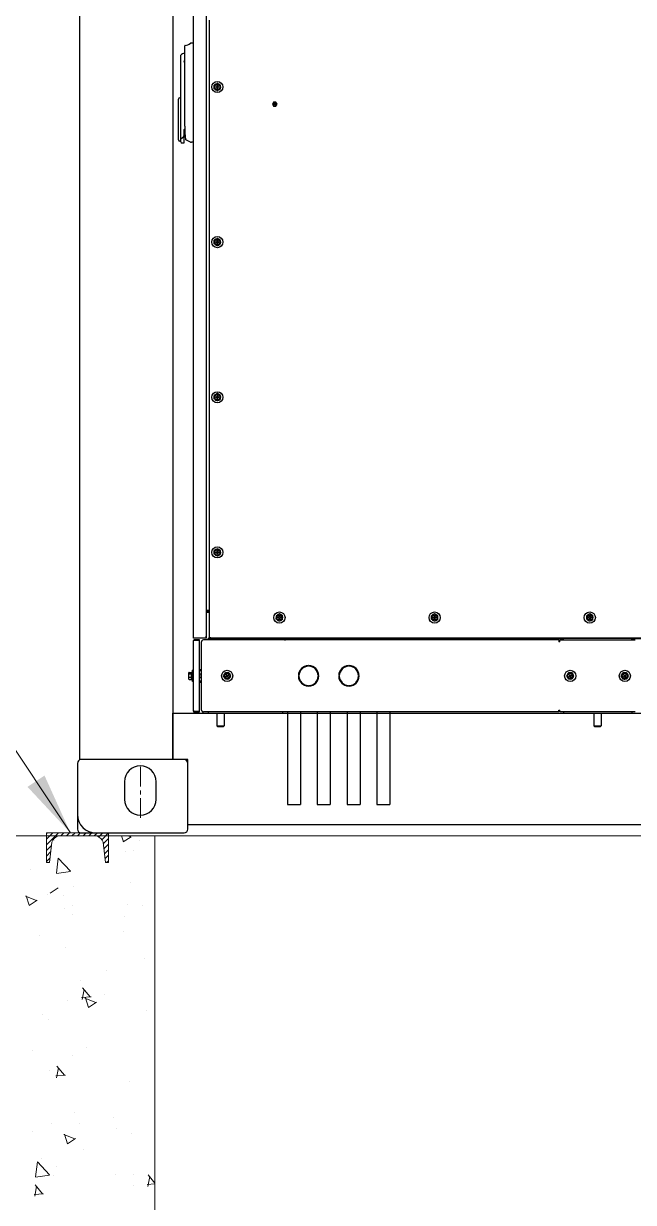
# Model space of a CAD drawing. Header units: millimetres. Extents: x 0 to 87554, y -20854 to 20404.
# Drawn here: x 66127 to 67109, y 14182 to 16082 of the extents above; entities that cross this region are included whole.
import ezdxf

# ---------------------------------------------------------------- set-up
doc = ezdxf.new("R2010")
doc.units = ezdxf.units.MM
doc.linetypes.add('CENTER', pattern=[50.8, 31.75, -6.35, 6.35, -6.35])
doc.layers.get('0').update_dxf_attribs({"lineweight": 15})
for name, color, linetype in [('2401-00198_NFH-M5-12_0', 7, 'Continuous'), ('2401-00332-S-M12-30HM_0', 7, 'Continuous'), ('2401-01144-S-M6-16HWM_0', 7, 'Continuous'), ('2403-00165_B-M5-1_0', 7, 'Continuous'), ('4212-KH001_041_0', 7, 'Continuous'), ('4212-KH011_041_0', 7, 'Continuous'), ('4212-L0877_0', 7, 'Continuous'), ('4215-12647_0', 7, 'Continuous'), ('4215-12653_3_0', 7, 'Continuous'), ('4215-12657_0', 7, 'Continuous'), ('4215-12661_1_0', 7, 'Continuous'), ('4215-17084_1_0', 7, 'Continuous'), ('4215-17086_1_0', 7, 'Continuous'), ('4215-17086_4_0', 7, 'Continuous'), ('8SJ_MS839_0210_0', 7, 'Continuous'), ('8SJ_MS867-9_0570_0', 7, 'Continuous'), ('CORNER_FITTING-1_041_0', 7, 'Continuous'), ('DT-240_0', 7, 'Continuous'), ('EM-S-M6-ZC_0', 7, 'Continuous'), ('MS840-1-F____-76922_0', 7, 'Continuous'), ('MS840-1-F____-80589_0', 7, 'Continuous')]:
    doc.layers.add(name, color=color, linetype=linetype)
for name, color, linetype, lineweight in [('AM_0', 7, 'Continuous', 30), ('AM_7N', 4, 'CENTER', 15), ('THICK', 7, 'Continuous', 0)]:
    doc.layers.add(name, color=color, linetype=linetype, lineweight=lineweight)
doc.styles.get("Standard").update_dxf_attribs({"font": 'isocp.shx', "width": 0.707, "bigfont": 'hztxt.shx'})
doc.dimstyles.new('ZGS', dxfattribs={"dimtxt": 25, "dimasz": 10, "dimexe": 5, "dimexo": 3, "dimgap": 5, "dimtad": 1, "dimtoh": 1, "dimdec": 0, "dimtxsty": 'Standard', "dimcen": 10, "dimclrd": 95, "dimclre": 95, "dimclrt": 95, "dimadec": 0, "dimazin": 0, "dimtfac": 1, "dimtdec": 0, "dimtmove": 0, "dimatfit": 3, "dimfxl": 1, "dimlwd": 13, "dimlwe": 13, "dimarcsym": 0})

# ---------------------------------------------------------------- blocks, each defined once
blk = doc.blocks.new('gt55')
at = {"layer": '2401-00198_NFH-M5-12_0', "color": 87, "linetype": 'Continuous'}
for p, q in [((-2078.1, -796.8), (-2079.9, -800)), ((-2074.4, -796.8), (-2078.1, -796.8)), ((-2072.6, -800), (-2074.4, -796.8)), ((-2079.9, -800), (-2078.1, -803.2)), ((-2078.1, -799.5), (-2078, -799.5)), ((-2078.1, -800.5), (-2078.1, -799.5)), ((-2077.9, -800.5), (-2078.1, -800.5)), ((-2078.1, -803.2), (-2074.4, -803.2)), ((-2078, -799.5), (-2078, -800.3)), ((-2078, -800.3), (-2077.7, -799.5)), ((-2077.6, -799.6), (-2077.9, -800.5)), ((-2077.7, -799.5), (-2077.5, -799.5)), ((-2077.3, -800.5), (-2077.6, -799.6)), ((-2077.5, -799.5), (-2077.2, -800.3)), ((-2077.1, -800.5), (-2077.3, -800.5)), ((-2077.2, -799.5), (-2077.1, -799.5)), ((-2077.2, -800.3), (-2077.2, -799.5)), ((-2077.1, -799.5), (-2077.1, -800.5)), ((-2076.9, -799.7), (-2076.8, -799.6)), ((-2076.9, -799.8), (-2076.9, -799.7)), ((-2076.8, -799.8), (-2076.9, -799.8)), ((-2076.9, -799.9), (-2076.8, -799.9)), ((-2076.9, -800.5), (-2076.9, -799.9)), ((-2076.2, -800.5), (-2076.9, -800.5)), ((-2076.8, -799.6), (-2076.7, -799.5)), ((-2076.7, -799.6), (-2076.8, -799.7)), ((-2076.8, -799.7), (-2076.8, -799.8)), ((-2076.8, -799.9), (-2076.7, -800)), ((-2076.7, -800.1), (-2076.8, -800.1)), ((-2076.8, -800.1), (-2076.8, -800.4)), ((-2076.8, -800.4), (-2076.2, -800.4)), ((-2076.7, -799.5), (-2076.6, -799.5)), ((-2076.6, -799.6), (-2076.7, -799.6)), ((-2076.7, -800), (-2076.6, -800)), ((-2076.6, -800.1), (-2076.7, -800.1)), ((-2076.6, -799.5), (-2076.5, -799.5)), ((-2076.5, -799.6), (-2076.6, -799.6)), ((-2076.6, -800), (-2076.5, -800)), ((-2076.5, -800.1), (-2076.6, -800.1)), ((-2076.5, -799.5), (-2076.4, -799.5)), ((-2076.4, -799.6), (-2076.5, -799.6)), ((-2076.5, -800), (-2076.4, -800)), ((-2076.4, -800.1), (-2076.5, -800.1)), ((-2076.4, -799.5), (-2076.3, -799.6)), ((-2076.4, -799.7), (-2076.4, -799.6)), ((-2076.3, -799.7), (-2076.4, -799.7)), ((-2076.4, -800), (-2076.3, -799.9)), ((-2076.4, -800), (-2076.4, -800)), ((-2076.3, -800.1), (-2076.4, -800.1)), ((-2076.3, -799.6), (-2076.2, -799.7)), ((-2076.3, -799.8), (-2076.3, -799.7)), ((-2076.3, -799.8), (-2076.3, -799.8)), ((-2076.3, -799.9), (-2076.3, -799.8)), ((-2076.2, -800), (-2076.3, -800.1)), ((-2076.2, -799.7), (-2076.2, -799.8)), ((-2076.2, -799.8), (-2076.2, -799.9)), ((-2076.2, -799.9), (-2076.2, -800)), ((-2076.2, -800.4), (-2076.2, -800.5)), ((-2076, -799.9), (-2075.9, -800)), ((-2075.9, -800), (-2076, -799.9)), ((-2076, -799.9), (-2076, -799.9)), ((-2076, -800.1), (-2075.9, -800)), ((-2076, -800.2), (-2076, -800.1)), ((-2075.9, -800.1), (-2076, -800.2)), ((-2075.9, -799.8), (-2075.9, -799.8)), ((-2075.9, -799.8), (-2075.9, -800)), ((-2075.9, -800), (-2075.9, -799.8)), ((-2075.7, -799.9), (-2075.9, -800)), ((-2075.9, -800), (-2075.7, -799.9)), ((-2075.9, -800), (-2075.7, -800.1)), ((-2075.7, -800.2), (-2075.9, -800.1)), ((-2075.9, -800.1), (-2075.9, -800.2)), ((-2075.9, -800.2), (-2075.9, -800.1)), ((-2075.9, -800.2), (-2075.9, -800.2)), ((-2075.7, -799.9), (-2075.7, -799.9)), ((-2075.7, -800.1), (-2075.7, -800.2)), ((-2075.6, -800.2), (-2075.4, -800.3)), ((-2075.6, -800.4), (-2075.6, -800.2)), ((-2075.4, -800.5), (-2075.6, -800.4)), ((-2075.4, -799.5), (-2075.3, -799.5)), ((-2075.4, -800.3), (-2075.4, -799.5)), ((-2075.3, -800.5), (-2075.4, -800.5)), ((-2075.3, -799.5), (-2075.3, -800.5)), ((-2075.1, -799.5), (-2074.4, -799.5)), ((-2075.1, -799.6), (-2075.1, -799.5)), ((-2074.6, -800.1), (-2075.1, -799.6)), ((-2075.1, -800.3), (-2075, -800.3)), ((-2075.1, -800.4), (-2075.1, -800.3)), ((-2075, -800.4), (-2075.1, -800.4)), ((-2074.4, -799.6), (-2075, -799.6)), ((-2075, -799.6), (-2074.5, -800.1)), ((-2075, -800.3), (-2074.9, -800.4)), ((-2075, -800.3), (-2075, -800.3)), ((-2074.9, -800.5), (-2075, -800.4)), ((-2074.9, -800.4), (-2074.8, -800.4)), ((-2074.8, -800.5), (-2074.9, -800.5)), ((-2074.8, -800.4), (-2074.7, -800.4)), ((-2074.7, -800.5), (-2074.8, -800.5)), ((-2074.7, -800.4), (-2074.6, -800.4)), ((-2074.6, -800.5), (-2074.7, -800.5)), ((-2074.5, -800.2), (-2074.6, -800.1)), ((-2074.6, -800.4), (-2074.6, -800.3)), ((-2074.6, -800.3), (-2074.5, -800.3)), ((-2074.5, -800.4), (-2074.6, -800.5)), ((-2074.5, -800.1), (-2074.4, -800.1)), ((-2074.5, -800.3), (-2074.5, -800.2)), ((-2074.4, -800.4), (-2074.5, -800.4)), ((-2074.4, -799.5), (-2074.4, -799.6)), ((-2074.4, -803.2), (-2072.6, -800)), ((-2074.4, -800.1), (-2074.4, -800.2)), ((-2074.4, -800.2), (-2074.4, -800.3)), ((-2074.4, -800.3), (-2074.4, -800.4))]:
    blk.add_line(p, q, dxfattribs=at)
at = {"layer": '2401-00332-S-M12-30HM_0', "color": 87, "linetype": 'Continuous'}
for p, q in [((-2169.8, -1781.5), (-2169.8, -1801.9)), ((-2169.7, -1781.5), (-2169.7, -1801.9)), ((-2157.7, -1781.5), (-2157.7, -1801.9)), ((-1562.3, -1781.5), (-1562.3, -1801.9)), ((-1550.3, -1781.5), (-1550.3, -1801.9)), ((-2169.8, -1801.9), (-2169.7, -1801.9)), ((-2168.8, -1802.9), (-2169.8, -1801.9)), ((-2169.7, -1801.9), (-2157.7, -1801.9)), ((-2168.7, -1802.9), (-2169.7, -1801.9)), ((-2168.8, -1802.9), (-2168.7, -1802.9)), ((-2168.7, -1802.9), (-2158.7, -1802.9)), ((-2158.7, -1802.9), (-2157.7, -1801.9)), ((-1562.3, -1801.9), (-1550.3, -1801.9)), ((-1561.3, -1802.9), (-1562.3, -1801.9)), ((-1561.3, -1802.9), (-1551.3, -1802.9)), ((-1551.3, -1802.9), (-1550.3, -1801.9))]:
    blk.add_line(p, q, dxfattribs=at)
at = {"layer": '2401-01144-S-M6-16HWM_0', "color": 87, "linetype": 'Continuous'}
for p, q in [((-2173.8, -775.3), (-2173.7, -769.6)), ((-2168.8, -778.3), (-2173.8, -775.3)), ((-2168.7, -766.7), (-2173.7, -769.6)), ((-2171.3, -773), (-2171.2, -772)), ((-2169.8, -773), (-2171.3, -773)), ((-2171.2, -772), (-2169.7, -772)), ((-2169.3, -775), (-2169.3, -773.5)), ((-2168.3, -775), (-2169.3, -775)), ((-2169.2, -770), (-2168.2, -770)), ((-2169.2, -771.5), (-2169.2, -770)), ((-2163.8, -775.4), (-2168.8, -778.3)), ((-2163.7, -769.7), (-2168.7, -766.7)), ((-2168.3, -773.5), (-2168.3, -775)), ((-2168.2, -770), (-2168.2, -771.5)), ((-2166.3, -773), (-2167.8, -773)), ((-2167.7, -772), (-2166.2, -772)), ((-2166.2, -772), (-2166.3, -773)), ((-2163.8, -775.4), (-2163.7, -769.7)), ((-2173.8, -1025.3), (-2173.7, -1019.6)), ((-2168.8, -1028.3), (-2173.8, -1025.3)), ((-2168.7, -1016.7), (-2173.7, -1019.6)), ((-2171.3, -1023), (-2171.2, -1022)), ((-2169.8, -1023), (-2171.3, -1023)), ((-2171.2, -1022), (-2169.7, -1022)), ((-2169.3, -1025), (-2169.3, -1023.5)), ((-2168.3, -1025), (-2169.3, -1025)), ((-2169.2, -1020), (-2168.2, -1020)), ((-2169.2, -1021.5), (-2169.2, -1020)), ((-2163.8, -1025.4), (-2168.8, -1028.3)), ((-2163.7, -1019.7), (-2168.7, -1016.7)), ((-2168.3, -1023.5), (-2168.3, -1025)), ((-2168.2, -1020), (-2168.2, -1021.5)), ((-2166.3, -1023), (-2167.8, -1023)), ((-2167.7, -1022), (-2166.2, -1022)), ((-2166.2, -1022), (-2166.3, -1023)), ((-2163.8, -1025.4), (-2163.7, -1019.7)), ((-2173.8, -1275.3), (-2173.7, -1269.6)), ((-2168.7, -1266.7), (-2173.7, -1269.6)), ((-2171.3, -1273), (-2171.2, -1272)), ((-2171.2, -1272), (-2169.7, -1272)), ((-2169.2, -1270), (-2168.2, -1270)), ((-2169.2, -1271.5), (-2169.2, -1270)), ((-2163.7, -1269.7), (-2168.7, -1266.7)), ((-2168.2, -1270), (-2168.2, -1271.5)), ((-2167.7, -1272), (-2166.2, -1272)), ((-2166.2, -1272), (-2166.3, -1273)), ((-2163.8, -1275.4), (-2163.7, -1269.7)), ((-2168.8, -1278.3), (-2173.8, -1275.3)), ((-2169.8, -1273), (-2171.3, -1273)), ((-2169.3, -1275), (-2169.3, -1273.5)), ((-2168.3, -1275), (-2169.3, -1275)), ((-2163.8, -1275.4), (-2168.8, -1278.3)), ((-2168.3, -1273.5), (-2168.3, -1275)), ((-2166.3, -1273), (-2167.8, -1273)), ((-2173.8, -1525.3), (-2173.7, -1519.6)), ((-2168.7, -1516.7), (-2173.7, -1519.6)), ((-2163.7, -1519.7), (-2168.7, -1516.7)), ((-2163.8, -1525.4), (-2163.7, -1519.7)), ((-2168.8, -1528.3), (-2173.8, -1525.3)), ((-2171.3, -1523), (-2171.2, -1522)), ((-2169.8, -1523), (-2171.3, -1523)), ((-2171.2, -1522), (-2169.7, -1522)), ((-2169.3, -1525), (-2169.3, -1523.5)), ((-2168.3, -1525), (-2169.3, -1525)), ((-2169.2, -1520), (-2168.2, -1520)), ((-2169.2, -1521.5), (-2169.2, -1520)), ((-2163.8, -1525.4), (-2168.8, -1528.3)), ((-2168.3, -1523.5), (-2168.3, -1525)), ((-2168.2, -1520), (-2168.2, -1521.5)), ((-2166.3, -1523), (-2167.8, -1523)), ((-2167.7, -1522), (-2166.2, -1522)), ((-2166.2, -1522), (-2166.3, -1523)), ((-2073.8, -1630.3), (-2073.7, -1624.6)), ((-2068.8, -1633.3), (-2073.8, -1630.3)), ((-2068.7, -1621.7), (-2073.7, -1624.6)), ((-2071.3, -1628), (-2071.2, -1627)), ((-2069.8, -1628), (-2071.3, -1628)), ((-2071.2, -1627), (-2069.7, -1627)), ((-2069.3, -1630), (-2069.3, -1628.5)), ((-2068.3, -1630), (-2069.3, -1630)), ((-2069.2, -1625), (-2068.2, -1625)), ((-2069.2, -1626.5), (-2069.2, -1625)), ((-2063.8, -1630.4), (-2068.8, -1633.3)), ((-2063.7, -1624.7), (-2068.7, -1621.7)), ((-2068.3, -1628.5), (-2068.3, -1630)), ((-2068.2, -1625), (-2068.2, -1626.5)), ((-2066.3, -1628), (-2067.8, -1628)), ((-2067.7, -1627), (-2066.2, -1627)), ((-2066.2, -1627), (-2066.3, -1628)), ((-2063.8, -1630.4), (-2063.7, -1624.7)), ((-1823.8, -1630.3), (-1823.7, -1624.6)), ((-1818.8, -1633.3), (-1823.8, -1630.3)), ((-1818.7, -1621.7), (-1823.7, -1624.6)), ((-1821.3, -1628), (-1821.2, -1627)), ((-1819.8, -1628), (-1821.3, -1628)), ((-1821.2, -1627), (-1819.7, -1627)), ((-1819.3, -1630), (-1819.3, -1628.5)), ((-1818.3, -1630), (-1819.3, -1630)), ((-1819.2, -1625), (-1818.2, -1625)), ((-1819.2, -1626.5), (-1819.2, -1625)), ((-1813.8, -1630.4), (-1818.8, -1633.3)), ((-1813.7, -1624.7), (-1818.7, -1621.7)), ((-1818.3, -1628.5), (-1818.3, -1630)), ((-1818.2, -1625), (-1818.2, -1626.5)), ((-1816.3, -1628), (-1817.8, -1628)), ((-1817.7, -1627), (-1816.2, -1627)), ((-1816.2, -1627), (-1816.3, -1628)), ((-1813.8, -1630.4), (-1813.7, -1624.7)), ((-1573.8, -1630.3), (-1573.7, -1624.6)), ((-1568.8, -1633.3), (-1573.8, -1630.3)), ((-1568.7, -1621.7), (-1573.7, -1624.6)), ((-1571.3, -1628), (-1571.2, -1627)), ((-1569.8, -1628), (-1571.3, -1628)), ((-1571.2, -1627), (-1569.7, -1627)), ((-1569.3, -1630), (-1569.3, -1628.5)), ((-1568.3, -1630), (-1569.3, -1630)), ((-1569.2, -1625), (-1568.2, -1625)), ((-1569.2, -1626.5), (-1569.2, -1625)), ((-1563.8, -1630.4), (-1568.8, -1633.3)), ((-1563.7, -1624.7), (-1568.7, -1621.7)), ((-1568.3, -1628.5), (-1568.3, -1630)), ((-1568.2, -1625), (-1568.2, -1626.5)), ((-1566.3, -1628), (-1567.8, -1628)), ((-1567.7, -1627), (-1566.2, -1627)), ((-1566.2, -1627), (-1566.3, -1628)), ((-1563.8, -1630.4), (-1563.7, -1624.7)), ((-2214.5, -1727), (-2214.5, -1716)), ((-2214.2, -1715.8), (-2210.8, -1715.8)), ((-2214.2, -1718.1), (-2210.8, -1718.1)), ((-2214.2, -1723.8), (-2210.8, -1723.8)), ((-2214.2, -1727.2), (-2210.8, -1727.2)), ((-2210.5, -1727), (-2210.5, -1716)), ((-2208.9, -1716.2), (-2210.5, -1716.2)), ((-2208.9, -1726.8), (-2210.5, -1726.8)), ((-2207.3, -1712.5), (-2208.9, -1712.5)), ((-2208.9, -1730.5), (-2208.9, -1712.5)), ((-2194.7, -1718.5), (-2197.3, -1718.5)), ((-2194.7, -1724.5), (-2197.3, -1724.5)), ((-2194.7, -1724.5), (-2194.7, -1718.5)), ((-2194.5, -1718.7), (-2194.7, -1718.5)), ((-2194.5, -1724.3), (-2194.7, -1724.5)), ((-2194.5, -1724.3), (-2194.5, -1718.7)), ((-2158.8, -1721.5), (-2155.9, -1716.5)), ((-2155.9, -1726.5), (-2158.8, -1721.5)), ((-2150.1, -1716.5), (-2155.9, -1716.5)), ((-2150.1, -1726.5), (-2155.9, -1726.5)), ((-2155.4, -1722.3), (-2154.1, -1721.6)), ((-2154.9, -1723.2), (-2155.4, -1722.3)), ((-2153.6, -1722.4), (-2154.9, -1723.2)), ((-2154.7, -1719.6), (-2153.8, -1719.1)), ((-2153.9, -1720.9), (-2154.7, -1719.6)), ((-2153.8, -1719.1), (-2153.1, -1720.4)), ((-2152.2, -1723.9), (-2152.9, -1722.6)), ((-2152.4, -1720.6), (-2151.1, -1719.8)), ((-2151.3, -1723.4), (-2152.2, -1723.9)), ((-2152.1, -1722.1), (-2151.3, -1723.4)), ((-2150.6, -1720.7), (-2151.9, -1721.4)), ((-2151.1, -1719.8), (-2150.6, -1720.7)), ((-2147.2, -1721.5), (-2150.1, -1716.5)), ((-2150.1, -1726.5), (-2147.2, -1721.5)), ((-1606, -1721.5), (-1603.1, -1716.5)), ((-1603.1, -1726.5), (-1606, -1721.5)), ((-1597.4, -1716.5), (-1603.1, -1716.5)), ((-1597.4, -1726.5), (-1603.1, -1726.5)), ((-1602.7, -1722.3), (-1601.4, -1721.6)), ((-1602.2, -1723.2), (-1602.7, -1722.3)), ((-1600.9, -1722.4), (-1602.2, -1723.2)), ((-1601.9, -1719.6), (-1601.1, -1719.1)), ((-1601.2, -1720.9), (-1601.9, -1719.6)), ((-1601.1, -1719.1), (-1600.3, -1720.4)), ((-1599.4, -1723.9), (-1600.2, -1722.6)), ((-1599.6, -1720.6), (-1598.3, -1719.8)), ((-1598.6, -1723.4), (-1599.4, -1723.9)), ((-1599.3, -1722.1), (-1598.6, -1723.4)), ((-1597.8, -1720.7), (-1599.1, -1721.4)), ((-1598.3, -1719.8), (-1597.8, -1720.7)), ((-1594.5, -1721.5), (-1597.4, -1716.5)), ((-1597.4, -1726.5), (-1594.5, -1721.5)), ((-1518, -1721.6), (-1515.2, -1716.6)), ((-1515, -1726.6), (-1518, -1721.6)), ((-1509.5, -1716.4), (-1515.2, -1716.6)), ((-1509.3, -1726.4), (-1515, -1726.6)), ((-1514.7, -1722.4), (-1513.4, -1721.6)), ((-1514.1, -1723.2), (-1514.7, -1722.4)), ((-1512.8, -1722.4), (-1514.1, -1723.2)), ((-1514, -1719.6), (-1513.1, -1719.1)), ((-1513.2, -1720.9), (-1514, -1719.6)), ((-1513.1, -1719.1), (-1512.3, -1720.4)), ((-1511.4, -1723.9), (-1512.2, -1722.6)), ((-1511.7, -1720.6), (-1510.4, -1719.8)), ((-1510.5, -1723.4), (-1511.4, -1723.9)), ((-1511.3, -1722.1), (-1510.5, -1723.4)), ((-1509.8, -1720.6), (-1511.1, -1721.4)), ((-1510.4, -1719.8), (-1509.8, -1720.6)), ((-1506.5, -1721.4), (-1509.5, -1716.4)), ((-1509.3, -1726.4), (-1506.5, -1721.4)), ((-2207.3, -1730.5), (-2208.9, -1730.5))]:
    blk.add_line(p, q, dxfattribs=at)
for centre, radius in [((-2168.8, -772.5), 9), ((-2168.8, -772.5), 4.25), ((-2168.8, -1022.5), 9), ((-2168.8, -1022.5), 4.25), ((-2168.8, -1272.5), 9), ((-2168.8, -1272.5), 4.25), ((-2168.8, -1522.5), 9), ((-2168.8, -1522.5), 4.25), ((-2068.8, -1627.5), 9), ((-2068.8, -1627.5), 4.25), ((-1818.8, -1627.5), 9), ((-1818.8, -1627.5), 4.25), ((-1568.8, -1627.5), 9), ((-1568.8, -1627.5), 4.25), ((-2153, -1721.5), 9), ((-2153, -1721.5), 4.25), ((-1600.3, -1721.5), 9), ((-1600.3, -1721.5), 4.25), ((-1512.3, -1721.5), 9), ((-1512.3, -1721.5), 4.25)]:
    blk.add_circle(centre, radius, dxfattribs=at)
for centre, radius, start, end in [((-2168.8, -772.5), 5.35, 158.6515, 200.3309), ((-2168.8, -772.5), 5.47, 203.4987, 215.4836), ((-2168.8, -772.5), 5.47, 143.4987, 155.4836), ((-2168.8, -772.5), 5.35, 98.6515, 140.3309), ((-2168.8, -772.5), 5.35, 218.6515, 260.3309), ((-2169.8, -773.5), 0.5, 359.4912, 89.4912), ((-2169.7, -771.5), 0.5, 269.4912, 359.4912), ((-2168.8, -772.5), 5.47, 263.4987, 275.4836), ((-2168.8, -772.5), 5.47, 83.4987, 95.4836), ((-2167.8, -773.5), 0.5, 89.4912, 179.4912), ((-2167.7, -771.5), 0.5, 179.4912, 269.4912), ((-2168.8, -772.5), 5.35, 38.6515, 80.3309), ((-2168.8, -772.5), 5.35, 278.6515, 320.3309), ((-2168.8, -772.5), 5.47, 323.4987, 335.4836), ((-2168.8, -772.5), 5.47, 23.4987, 35.4836), ((-2168.8, -772.5), 5.35, 338.6515, 20.3309), ((-2168.8, -1022.5), 5.35, 158.6515, 200.3309), ((-2168.8, -1022.5), 5.47, 203.4987, 215.4836), ((-2168.8, -1022.5), 5.47, 143.4987, 155.4836), ((-2168.8, -1022.5), 5.35, 98.6515, 140.3309), ((-2169.8, -1023.5), 0.5, 359.4912, 89.4912), ((-2169.7, -1021.5), 0.5, 269.4912, 359.4912), ((-2168.8, -1022.5), 5.47, 83.4987, 95.4836), ((-2167.8, -1023.5), 0.5, 89.4912, 179.4912), ((-2167.7, -1021.5), 0.5, 179.4912, 269.4912), ((-2168.8, -1022.5), 5.35, 38.6515, 80.3309), ((-2168.8, -1022.5), 5.47, 323.4987, 335.4836), ((-2168.8, -1022.5), 5.47, 23.4987, 35.4836), ((-2168.8, -1022.5), 5.35, 338.6515, 20.3309), ((-2168.8, -1022.5), 5.35, 218.6515, 260.3309), ((-2168.8, -1022.5), 5.47, 263.4987, 275.4836), ((-2168.8, -1022.5), 5.35, 278.6515, 320.3309), ((-2168.8, -1272.5), 5.35, 158.6515, 200.3309), ((-2168.8, -1272.5), 5.47, 143.4987, 155.4836), ((-2168.8, -1272.5), 5.35, 98.6515, 140.3309), ((-2169.7, -1271.5), 0.5, 269.4912, 359.4912), ((-2168.8, -1272.5), 5.47, 83.4987, 95.4836), ((-2167.7, -1271.5), 0.5, 179.4912, 269.4912), ((-2168.8, -1272.5), 5.35, 38.6515, 80.3309), ((-2168.8, -1272.5), 5.47, 23.4987, 35.4836), ((-2168.8, -1272.5), 5.35, 338.6515, 20.3309), ((-2168.8, -1272.5), 5.47, 203.4987, 215.4836), ((-2168.8, -1272.5), 5.35, 218.6515, 260.3309), ((-2169.8, -1273.5), 0.5, 359.4912, 89.4912), ((-2168.8, -1272.5), 5.47, 263.4987, 275.4836), ((-2167.8, -1273.5), 0.5, 89.4912, 179.4912), ((-2168.8, -1272.5), 5.35, 278.6515, 320.3309), ((-2168.8, -1272.5), 5.47, 323.4987, 335.4836), ((-2168.8, -1522.5), 5.47, 143.4987, 155.4836), ((-2168.8, -1522.5), 5.35, 98.6515, 140.3309), ((-2168.8, -1522.5), 5.47, 83.4987, 95.4836), ((-2168.8, -1522.5), 5.35, 38.6515, 80.3309), ((-2168.8, -1522.5), 5.47, 23.4987, 35.4836), ((-2168.8, -1522.5), 5.35, 158.6515, 200.3309), ((-2168.8, -1522.5), 5.47, 203.4987, 215.4836), ((-2168.8, -1522.5), 5.35, 218.6515, 260.3309), ((-2169.8, -1523.5), 0.5, 359.4912, 89.4912), ((-2169.7, -1521.5), 0.5, 269.4912, 359.4912), ((-2168.8, -1522.5), 5.47, 263.4987, 275.4836), ((-2167.8, -1523.5), 0.5, 89.4912, 179.4912), ((-2167.7, -1521.5), 0.5, 179.4912, 269.4912), ((-2168.8, -1522.5), 5.35, 278.6515, 320.3309), ((-2168.8, -1522.5), 5.47, 323.4987, 335.4836), ((-2168.8, -1522.5), 5.35, 338.6515, 20.3309), ((-2068.8, -1627.5), 5.35, 158.6515, 200.3309), ((-2068.8, -1627.5), 5.47, 203.4987, 215.4836), ((-2068.8, -1627.5), 5.47, 143.4987, 155.4836), ((-2068.8, -1627.5), 5.35, 98.6515, 140.3309), ((-2068.8, -1627.5), 5.35, 218.6515, 260.3309), ((-2069.8, -1628.5), 0.5, 359.4912, 89.4912), ((-2069.7, -1626.5), 0.5, 269.4912, 359.4912), ((-2068.8, -1627.5), 5.47, 263.4987, 275.4836), ((-2068.8, -1627.5), 5.47, 83.4987, 95.4836), ((-2067.8, -1628.5), 0.5, 89.4912, 179.4912), ((-2067.7, -1626.5), 0.5, 179.4912, 269.4912), ((-2068.8, -1627.5), 5.35, 38.6515, 80.3309), ((-2068.8, -1627.5), 5.35, 278.6515, 320.3309), ((-2068.8, -1627.5), 5.47, 323.4987, 335.4836), ((-2068.8, -1627.5), 5.47, 23.4987, 35.4836), ((-2068.8, -1627.5), 5.35, 338.6515, 20.3309), ((-1818.8, -1627.5), 5.35, 158.6515, 200.3309), ((-1818.8, -1627.5), 5.47, 203.4987, 215.4836), ((-1818.8, -1627.5), 5.47, 143.4987, 155.4836), ((-1818.8, -1627.5), 5.35, 98.6515, 140.3309), ((-1818.8, -1627.5), 5.35, 218.6515, 260.3309), ((-1819.8, -1628.5), 0.5, 359.4912, 89.4912), ((-1819.7, -1626.5), 0.5, 269.4912, 359.4912), ((-1818.8, -1627.5), 5.47, 263.4987, 275.4836), ((-1818.8, -1627.5), 5.47, 83.4987, 95.4836), ((-1817.8, -1628.5), 0.5, 89.4912, 179.4912), ((-1817.7, -1626.5), 0.5, 179.4912, 269.4912), ((-1818.8, -1627.5), 5.35, 38.6515, 80.3309), ((-1818.8, -1627.5), 5.35, 278.6515, 320.3309), ((-1818.8, -1627.5), 5.47, 323.4987, 335.4836), ((-1818.8, -1627.5), 5.47, 23.4987, 35.4836), ((-1818.8, -1627.5), 5.35, 338.6515, 20.3309), ((-1568.8, -1627.5), 5.35, 158.6515, 200.3309), ((-1568.8, -1627.5), 5.47, 203.4987, 215.4836), ((-1568.8, -1627.5), 5.47, 143.4987, 155.4836), ((-1568.8, -1627.5), 5.35, 98.6515, 140.3309), ((-1568.8, -1627.5), 5.35, 218.6515, 260.3309), ((-1569.8, -1628.5), 0.5, 359.4912, 89.4912), ((-1569.7, -1626.5), 0.5, 269.4912, 359.4912), ((-1568.8, -1627.5), 5.47, 263.4987, 275.4836), ((-1568.8, -1627.5), 5.47, 83.4987, 95.4836), ((-1567.8, -1628.5), 0.5, 89.4912, 179.4912), ((-1567.7, -1626.5), 0.5, 179.4912, 269.4912), ((-1568.8, -1627.5), 5.35, 38.6515, 80.3309), ((-1568.8, -1627.5), 5.35, 278.6515, 320.3309), ((-1568.8, -1627.5), 5.47, 323.4987, 335.4836), ((-1568.8, -1627.5), 5.47, 23.4987, 35.4836), ((-1568.8, -1627.5), 5.35, 338.6515, 20.3309), ((-2153, -1721.5), 5.47, 174.013, 185.9978), ((-2153, -1721.5), 5.35, 129.1657, 170.8451), ((-2153, -1721.5), 5.35, 189.1657, 230.8451), ((-2153, -1721.5), 5.47, 114.013, 125.9978), ((-2153, -1721.5), 5.47, 234.013, 245.9978), ((-2153, -1721.5), 5.35, 69.1657, 110.8451), ((-2153, -1721.5), 5.35, 249.1657, 290.8451), ((-2154.4, -1721.1), 0.5, 300.0054, 30.0054), ((-2153.4, -1722.9), 0.5, 30.0054, 120.0054), ((-2152.6, -1720.1), 0.5, 210.0054, 300.0054), ((-2151.6, -1721.9), 0.5, 120.0054, 210.0054), ((-2153, -1721.5), 5.47, 54.013, 65.9978), ((-2153, -1721.5), 5.47, 294.013, 305.9978), ((-2153, -1721.5), 5.35, 9.1657, 50.8451), ((-2153, -1721.5), 5.35, 309.1657, 350.8451), ((-2153, -1721.5), 5.47, 354.013, 5.9978), ((-1600.3, -1721.5), 5.47, 174.013, 185.9978), ((-1600.3, -1721.5), 5.35, 129.1657, 170.8451), ((-1600.3, -1721.5), 5.35, 189.1657, 230.8451), ((-1600.3, -1721.5), 5.47, 114.013, 125.9978), ((-1600.3, -1721.5), 5.47, 234.013, 245.9978), ((-1600.3, -1721.5), 5.35, 69.1657, 110.8451), ((-1600.3, -1721.5), 5.35, 249.1657, 290.8451), ((-1601.6, -1721.1), 0.5, 300.0054, 30.0054), ((-1600.6, -1722.9), 0.5, 30.0054, 120.0054), ((-1599.9, -1720.1), 0.5, 210.0054, 300.0054), ((-1598.9, -1721.9), 0.5, 120.0054, 210.0054), ((-1600.3, -1721.5), 5.47, 54.013, 65.9978), ((-1600.3, -1721.5), 5.47, 294.013, 305.9978), ((-1600.3, -1721.5), 5.35, 9.1657, 50.8451), ((-1600.3, -1721.5), 5.35, 309.1657, 350.8451), ((-1600.3, -1721.5), 5.47, 354.013, 5.9978), ((-1512.3, -1721.5), 5.47, 175.0256, 187.0105), ((-1512.3, -1721.5), 5.35, 130.1783, 171.8577), ((-1512.3, -1721.5), 5.35, 190.1783, 231.8577), ((-1512.3, -1721.5), 5.47, 115.0256, 127.0105), ((-1512.3, -1721.5), 5.47, 235.0256, 247.0105), ((-1512.3, -1721.5), 5.35, 70.1783, 111.8577), ((-1512.3, -1721.5), 5.35, 250.1783, 291.8577), ((-1513.6, -1721.2), 0.5, 301.018, 31.018), ((-1512.6, -1722.9), 0.5, 31.018, 121.018), ((-1511.9, -1720.1), 0.5, 211.018, 301.018), ((-1510.9, -1721.8), 0.5, 121.018, 211.018), ((-1512.3, -1721.5), 5.47, 55.0256, 67.0105), ((-1512.3, -1721.5), 5.47, 295.0256, 307.0105), ((-1512.3, -1721.5), 5.35, 10.1783, 51.8577), ((-1512.3, -1721.5), 5.35, 310.1783, 351.8577), ((-1512.3, -1721.5), 5.47, 355.0256, 7.0105)]:
    blk.add_arc(centre, radius, start, end, dxfattribs=at)
for points in [[(-2214.2, -1715.8), (-2214.3, -1715.8), (-2214.4, -1715.9), (-2214.5, -1716)], [(-2214.5, -1717.8), (-2214.4, -1717.9), (-2214.3, -1718), (-2214.2, -1718.1)], [(-2214.2, -1718.1), (-2214.3, -1718.3), (-2214.4, -1718.5), (-2214.5, -1718.8)], [(-2214.5, -1723.2), (-2214.4, -1723.4), (-2214.3, -1723.6), (-2214.2, -1723.8)], [(-2214.2, -1723.8), (-2214.3, -1724), (-2214.4, -1724.1), (-2214.5, -1724.2)], [(-2214.5, -1726.9), (-2214.4, -1727), (-2214.3, -1727.1), (-2214.2, -1727.2)], [(-2214.2, -1727.2), (-2214.3, -1727.2), (-2214.4, -1727.1), (-2214.5, -1727)], [(-2210.8, -1715.8), (-2210.6, -1715.8), (-2210.5, -1715.9), (-2210.5, -1716)], [(-2210.5, -1717.8), (-2210.5, -1717.9), (-2210.6, -1718), (-2210.8, -1718.1)], [(-2210.8, -1718.1), (-2210.6, -1718.3), (-2210.5, -1718.5), (-2210.5, -1718.8)], [(-2210.5, -1723.2), (-2210.5, -1723.4), (-2210.6, -1723.6), (-2210.8, -1723.8)], [(-2210.8, -1723.8), (-2210.6, -1724), (-2210.5, -1724.1), (-2210.5, -1724.2)], [(-2210.5, -1726.9), (-2210.5, -1727), (-2210.6, -1727.1), (-2210.8, -1727.2)], [(-2210.8, -1727.2), (-2210.6, -1727.2), (-2210.5, -1727.1), (-2210.5, -1727)]]:
    blk.add_open_spline(points, degree=3, dxfattribs=at)
at = {"layer": '2403-00165_B-M5-1_0', "color": 87, "linetype": 'Continuous'}
for p, q in [((-1875.6, -1661.5), (-1875.6, -1663.5)), ((-1869.5, -1661.5), (-1869.5, -1663.5))]:
    blk.add_line(p, q, dxfattribs=at)
at = {"layer": '4212-KH001_041_0', "color": 87, "linetype": 'Continuous'}
for p, q in [((-2186.3, -1617.5), (-2181.8, -1617.5)), ((-2186.3, -1619), (-2181.8, -1619))]:
    blk.add_line(p, q, dxfattribs=at)
at = {"layer": '4212-KH011_041_0', "color": 87, "linetype": 'Continuous'}
blk.add_line((-2181.8, -1616), (-2186.3, -1616), dxfattribs=at)
at = {"layer": '4212-L0877_0', "color": 87, "linetype": 'Continuous'}
for p, q in [((-2157.8, -1661.5), (-2157.8, -1660.5)), ((-2063.8, -1661.5), (-1611.3, -1661.5)), ((-1501.3, -1661.5), (-1048.8, -1661.5))]:
    blk.add_line(p, q, dxfattribs=at)
at = {"layer": '4215-12647_0', "color": 87, "linetype": 'Continuous'}
for p, q in [((-2194.3, -1776.5), (-2194.3, -1666.5)), ((-1618.8, -1663.5), (-2191.3, -1663.5)), ((-2059.3, -1664.5), (-2059.3, -1663.5)), ((-1618.8, -1663.5), (-1618.8, -1666.5)), ((-1616.8, -1666.5), (-1618.8, -1666.5)), ((-1616.8, -1663.5), (-1495.8, -1663.5)), ((-1616.8, -1666.5), (-1616.8, -1663.5)), ((-2022.3, -1705), (-2022.3, -1706)), ((-2021.3, -1706), (-2021.3, -1705)), ((-1957.3, -1705), (-1957.3, -1706)), ((-1956.3, -1706), (-1956.3, -1705)), ((-2037.2, -1721), (-2038.2, -1721)), ((-2038.2, -1722), (-2037.2, -1722)), ((-2005.3, -1721), (-2006.3, -1721)), ((-2006.3, -1722), (-2005.3, -1722)), ((-1972.2, -1721), (-1973.2, -1721)), ((-1973.2, -1722), (-1972.2, -1722)), ((-1940.3, -1721), (-1941.3, -1721)), ((-1941.3, -1722), (-1940.3, -1722)), ((-2022.3, -1737), (-2022.3, -1738)), ((-2021.3, -1738), (-2021.3, -1737)), ((-1957.3, -1737), (-1957.3, -1738)), ((-1956.3, -1738), (-1956.3, -1737)), ((-1618.8, -1779.5), (-2191.3, -1779.5)), ((-2059.3, -1778.5), (-2059.3, -1779.5)), ((-1618.8, -1776.5), (-1616.8, -1776.5)), ((-1618.8, -1779.5), (-1618.8, -1776.5)), ((-1616.8, -1779.5), (-1616.8, -1776.5)), ((-1495.8, -1779.5), (-1616.8, -1779.5))]:
    blk.add_line(p, q, dxfattribs=at)
for centre, radius, start, end in [((-2191.3, -1666.5), 3, 90, 180), ((-2021.8, -1721.5), 16.5, 91.7365, 178.2635), ((-2021.8, -1721.5), 15.5, 91.8486, 178.1514), ((-2021.8, -1721.5), 16.5, 1.7365, 88.2635), ((-2021.8, -1721.5), 15.5, 1.8486, 88.1514), ((-1956.8, -1721.5), 16.5, 91.7365, 178.2635), ((-1956.8, -1721.5), 15.5, 91.8486, 178.1514), ((-1956.8, -1721.5), 16.5, 1.7365, 88.2635), ((-1956.8, -1721.5), 15.5, 1.8486, 88.1514), ((-2021.8, -1721.5), 16.5, 181.7365, 268.2635), ((-2021.8, -1721.5), 15.5, 181.8486, 268.1514), ((-2021.8, -1721.5), 16.5, 271.7365, 358.2635), ((-2021.8, -1721.5), 15.5, 271.8486, 358.1514), ((-1956.8, -1721.5), 16.5, 181.7365, 268.2635), ((-1956.8, -1721.5), 15.5, 181.8486, 268.1514), ((-1956.8, -1721.5), 16.5, 271.7365, 358.2635), ((-1956.8, -1721.5), 15.5, 271.8486, 358.1514), ((-2191.3, -1776.5), 3, 180, 270)]:
    blk.add_arc(centre, radius, start, end, dxfattribs=at)
at = {"layer": '4215-12653_3_0', "color": 87, "linetype": 'Continuous'}
for p, q in [((-2181.8, -665), (-2181.8, -1660.5)), ((-930.8, -1660.5), (-2181.8, -1660.5)), ((-2180.4, -1659.1), (-2180.4, -1660.5))]:
    blk.add_line(p, q, dxfattribs=at)
blk.add_circle((-2076.3, -800), 2.5, dxfattribs=at)
at = {"layer": '4215-12657_0', "color": 87, "linetype": 'Continuous'}
for p, q in [((-2206.3, -1664.5), (-2207.3, -1664.5)), ((-2207.3, -1778.5), (-2207.3, -1664.5)), ((-2197.3, -1663.5), (-2206.3, -1663.5)), ((-2206.3, -1663.5), (-2206.3, -1664.5)), ((-2197.3, -1664.5), (-2206.3, -1664.5)), ((-2197.3, -1779.5), (-2197.3, -1663.5)), ((-2206.3, -1778.5), (-2207.3, -1778.5)), ((-2206.3, -1778.5), (-2197.3, -1778.5)), ((-2206.3, -1779.5), (-2206.3, -1778.5)), ((-2206.3, -1779.5), (-2197.3, -1779.5))]:
    blk.add_line(p, q, dxfattribs=at)
for centre, start, end in [((-2206.3, -1664.5), 90, 180), ((-2206.3, -1778.5), 180, 270)]:
    blk.add_arc(centre, 1, start, end, dxfattribs=at)
at = {"layer": '4215-12661_1_0', "color": 87, "linetype": 'Continuous'}
for p, q in [((-2207.3, -1660.5), (-2207.3, 352.5)), ((-2186.3, -1660.5), (-2186.3, 320.5)), ((-2186.3, -1660.5), (-2207.3, -1660.5)), ((-2188, -1658.3), (-2186.3, -1658.3))]:
    blk.add_line(p, q, dxfattribs=at)
at = {"layer": '4215-17084_1_0', "color": 87, "linetype": 'Continuous'}
for p, q in [((-1501.3, -1661.5), (-1611.3, -1661.5)), ((-1611.3, -1663.5), (-1611.3, -1661.5)), ((-1501.3, -1663.5), (-1501.3, -1661.5)), ((-1611.3, -1779.5), (-1611.3, -1781.5)), ((-1611.3, -1781.5), (-1501.3, -1781.5)), ((-1501.3, -1779.5), (-1501.3, -1781.5))]:
    blk.add_line(p, q, dxfattribs=at)
at = {"layer": '4215-17086_1_0', "color": 87, "linetype": 'Continuous'}
for p, q in [((-2063.8, -1661.5), (-2183.8, -1661.5)), ((-2183.8, -1663.5), (-2183.8, -1661.5)), ((-2063.8, -1663.5), (-2063.8, -1661.5)), ((-2183.8, -1779.5), (-2183.8, -1781.5)), ((-2183.8, -1781.5), (-2063.8, -1781.5)), ((-2063.8, -1779.5), (-2063.8, -1781.5))]:
    blk.add_line(p, q, dxfattribs=at)
at = {"layer": '4215-17086_4_0', "color": 87, "linetype": 'Continuous'}
for p, q in [((-2194.3, -1711.5), (-2197.3, -1711.5)), ((-2194.3, -1713.5), (-2197.3, -1713.5)), ((-2197.3, -1729.5), (-2194.3, -1729.5)), ((-2197.3, -1731.5), (-2194.3, -1731.5))]:
    blk.add_line(p, q, dxfattribs=at)
at = {"layer": '8SJ_MS839_0210_0', "color": 87, "linetype": 'Continuous'}
for p, q in [((-2231.2, -857.8), (-2231.2, -792.1)), ((-2227.7, -790.1), (-2229.2, -790.1)), ((-2227.7, -859.8), (-2229.2, -859.8))]:
    blk.add_line(p, q, dxfattribs=at)
for centre, start, end in [((-2229.2, -792.1), 90, 180), ((-2229.2, -857.8), 180, 270)]:
    blk.add_arc(centre, 2, start, end, dxfattribs=at)
at = {"layer": '8SJ_MS867-9_0570_0', "color": 87, "linetype": 'Continuous'}
for p, q in [((-2222.7, -731.3), (-2222.6, -731.3)), ((-2222.6, -731.4), (-2222.7, -731.4)), ((-2222.7, -731.6), (-2222.6, -731.6)), ((-2222.6, -731.7), (-2222.7, -731.7)), ((-2222.7, -731.8), (-2222.6, -731.9)), ((-2222.6, -731), (-2222.6, -731.1)), ((-2222.6, -731.1), (-2222.6, -731.1)), ((-2222.6, -731.9), (-2222.6, -732)), ((-2222.6, -732.1), (-2222.5, -732.1)), ((-2222.5, -730.8), (-2222.5, -730.8)), ((-2222.5, -730.9), (-2222.5, -730.9)), ((-2222.5, -732.2), (-2222.5, -732.2)), ((-2222.4, -730.5), (-2222.3, -730.6)), ((-2222.4, -730.6), (-2222.4, -730.6)), ((-2222.4, -732.3), (-2222.4, -732.3)), ((-2222.3, -732.4), (-2222.4, -732.4)), ((-2222.3, -732.6), (-2222.2, -732.6)), ((-2222.2, -730.3), (-2222.2, -730.4)), ((-2222.2, -730.4), (-2222.2, -730.4)), ((-2222.2, -732.6), (-2222.2, -732.6)), ((-2222.1, -732.7), (-2222, -732.7)), ((-2222, -730.3), (-2222, -730.2)), ((-2222, -732.8), (-2222, -732.8)), ((-2221.9, -730.2), (-2221.9, -730.2)), ((-2221.8, -730.1), (-2221.8, -730.1)), ((-2221.8, -732.9), (-2221.8, -732.9)), ((-2221.7, -730.1), (-2221.7, -730.1)), ((-2221.7, -732.9), (-2221.7, -732.9)), ((-2221.6, -733), (-2221.5, -733)), ((-2221.5, -730), (-2221.5, -730)), ((-2221.5, -733), (-2221.4, -733)), ((-2221.4, -730), (-2221.4, -730)), ((-2221.3, -733), (-2221.3, -733))]:
    blk.add_line(p, q, dxfattribs=at)
for radius, start, end in [(1.5, 162.8639, 165.5045), (1.5, 173.1496, 175.7902), (1.5, 183.4353, 186.0759), (1.5, 193.721, 196.3616), (1.5, 152.5782, 155.2188), (1.5, 204.0067, 206.6473), (1.5, 142.2924, 144.9331), (1.5, 214.2924, 216.9331), (1.5, 132.0067, 134.6473), (1, 95.7517, 264.2588), (1.5, 224.5782, 227.2188), (1.5, 121.721, 124.3616), (1.5, 234.8639, 237.5045), (1.5, 111.4353, 114.0759), (1.5, 245.1496, 247.7902), (1.5, 101.1496, 103.7902), (1.5, 255.4353, 258.0759)]:
    blk.add_arc((-2221.2, -731.5), radius, start, end, dxfattribs=at)
at = {"layer": 'AM_0', "color": 87}
for p, q in [((-2222.3, -1856.5), (-2388.3, -1856.5)), ((-2394.3, -1862.5), (-2394.3, -1968.5)), ((-2216.3, -1968.5), (-2216.3, -1862.5)), ((-2318.3, -1892), (-2318.3, -1920.5)), ((-2267.3, -1920.5), (-2267.3, -1892)), ((-2388.3, -1974.5), (-2222.3, -1974.5))]:
    blk.add_line(p, q, dxfattribs=at)
for centre, radius, start, end in [((-2388.3, -1862.5), 6, 90, 180), ((-2222.3, -1862.5), 6, 0, 90), ((-2292.8, -1892), 25.5, 0, 180), ((-2292.8, -1920.5), 25.5, 180, 0), ((-2364.3, -1944.5), 30, 180, 270), ((-2388.3, -1968.5), 6, 180, 270), ((-2222.3, -1968.5), 6, 270, 0)]:
    blk.add_arc(centre, radius, start, end, dxfattribs=at)
at = {"layer": 'AM_7N', "color": 87}
blk.add_line((-2292.8, -1950.5), (-2292.8, -1861.5), dxfattribs=at)
at = {"layer": 'CORNER_FITTING-1_041_0', "color": 87, "linetype": 'Continuous'}
for p, q in [((-2178.8, -1660.5), (-2178.8, -1661.5)), ((-2176.3, -1660.5), (-2176.3, -1661.5)), ((-2161.3, -1660.5), (-2161.3, -1661.5)), ((-2158.8, -1660.5), (-2158.8, -1661.5))]:
    blk.add_line(p, q, dxfattribs=at)
at = {"layer": 'DT-240_0', "color": 87, "linetype": 'Continuous'}
for p, q in [((-2055.8, -1661.5), (-2055.8, -1663.5)), ((-2034.8, -1661.5), (-2034.8, -1663.5)), ((-2007.8, -1661.5), (-2007.8, -1663.5)), ((-1986.8, -1661.5), (-1986.8, -1663.5)), ((-1959.8, -1661.5), (-1959.8, -1663.5)), ((-1938.8, -1661.5), (-1938.8, -1663.5)), ((-1911.8, -1661.5), (-1911.8, -1663.5)), ((-1890.8, -1661.5), (-1890.8, -1663.5)), ((-1959.8, -1705.3), (-1959.8, -1706.3)), ((-2034.8, -1711.4), (-2034.8, -1713.1)), ((-2007.8, -1712.8), (-2007.8, -1714.9)), ((-2007.8, -1728.1), (-2007.8, -1730.2)), ((-2034.8, -1729.9), (-2034.8, -1731.6)), ((-1959.8, -1736.7), (-1959.8, -1737.7)), ((-2055.8, -1779.5), (-2055.8, -1928.8)), ((-2034.8, -1779.5), (-2034.8, -1928.8)), ((-2007.8, -1779.5), (-2007.8, -1928.8)), ((-1986.8, -1779.5), (-1986.8, -1928.8)), ((-1959.8, -1779.5), (-1959.8, -1928.8)), ((-1938.8, -1779.5), (-1938.8, -1928.8)), ((-1911.8, -1779.5), (-1911.8, -1928.8)), ((-1890.8, -1779.5), (-1890.8, -1928.8)), ((-2055.8, -1928.8), (-2034.8, -1928.8)), ((-2007.8, -1928.8), (-1986.8, -1928.8)), ((-1959.8, -1928.8), (-1938.8, -1928.8)), ((-1911.8, -1928.8), (-1890.8, -1928.8))]:
    blk.add_line(p, q, dxfattribs=at)
at = {"layer": 'EM-S-M6-ZC_0', "color": 87, "linetype": 'Continuous'}
for p, q in [((-2047, -1661.5), (-2047, -1663.5)), ((-2039.5, -1661.5), (-2039.5, -1663.5)), ((-1977, -1661.5), (-1977, -1663.5)), ((-1969.5, -1661.5), (-1969.5, -1663.5)), ((-1907, -1661.5), (-1907, -1663.5)), ((-1899.5, -1661.5), (-1899.5, -1663.5))]:
    blk.add_line(p, q, dxfattribs=at)
at = {"layer": 'MS840-1-F____-76922_0', "color": 87, "linetype": 'Continuous'}
for p, q in [((-2227.7, -860.8), (-2227.7, -721.2)), ((-2222.2, -862.7), (-2222.2, -841)), ((-2222.2, -852.7), (-2221.2, -852.7)), ((-2225.7, -862.7), (-2222.2, -862.7))]:
    blk.add_line(p, q, dxfattribs=at)
for centre, radius, start, end in [((-2220.8, -728.5), 10, 92.8478, 133.5963), ((-2221.2, -731.5), 1.55, 93.7561, 266.2635), ((-2221.2, -839.7), 13, 270, 273.3347), ((-2225.7, -860.8), 2, 180, 270)]:
    blk.add_arc(centre, radius, start, end, dxfattribs=at)
for points, knots in [([(-2225.7, -855.2), (-2225.8, -855.3), (-2226, -855.5), (-2226.4, -855.8), (-2226.9, -855.9), (-2227.3, -855.6), (-2227.5, -855.1), (-2227.6, -854.4), (-2227.7, -853.9), (-2227.7, -853.5)], [0, 0, 0, 0, 0.126165, 0.245456, 0.355909, 0.466981, 0.593004, 0.72711, 1, 1, 1, 1]), ([(-2225.7, -855.2), (-2225.4, -854.8), (-2224.2, -853.5), (-2223, -852.1), (-2222.2, -851)], [0, 0, 0, 0, 0.244116, 1, 1, 1, 1]), ([(-2222.2, -841), (-2222, -840.8), (-2221.6, -840.4), (-2221.3, -840), (-2221.2, -839.7)], [0, 0, 0, 0, 0.500036, 1, 1, 1, 1])]:
    blk.add_open_spline(points, degree=3, knots=knots, dxfattribs=at)
at = {"layer": 'MS840-1-F____-80589_0', "color": 87, "linetype": 'Continuous'}
for p, q in [((-2210.3, -701.5), (-2207.3, -701.5)), ((-2221.3, -835.9), (-2221.3, -706)), ((-2211.9, -861.2), (-2219.6, -857.6)), ((-2207.3, -861.5), (-2210.6, -861.5))]:
    blk.add_line(p, q, dxfattribs=at)
for centre, radius, start, end in [((-2223.5, -685.7), 20, 277.7435, 305.1755), ((-2210.3, -704.5), 3, 90, 125.1755), ((-2220.8, -706), 0.5, 97.7435, 180), ((-2055.3, -835.9), 166, 180, 187.3797), ((-2219.4, -857.2), 0.5, 187.3797, 245), ((-2210.6, -858.5), 3, 245, 270)]:
    blk.add_arc(centre, radius, start, end, dxfattribs=at)
at = {"layer": 'THICK', "color": 87, "lineweight": -3}
for p, q in [((-2390.3, -1856.5), (-2390.3, 803.5)), ((-2240.3, 803.5), (-2240.3, -1856.5)), ((-2240.3, -1856.5), (-2240.3, -1781.5)), ((-2240.3, -1781.5), (3446.7, -1781.5)), ((-2240.3, -1856.5), (-2390.3, -1856.5)), ((-2216.3, -1856.5), (-2240.3, -1856.5)), ((-2216.3, -1961.5), (-2216.3, -1856.5)), ((3485.7, -1961.5), (-2216.3, -1961.5))]:
    blk.add_line(p, q, dxfattribs=at)

msp = doc.modelspace()

# ---------------------------------------------------------------- hatches: boundary and pattern name
h = msp.add_hatch()
h.set_pattern_fill('LINE', color=256, scale=2, angle=45, style=0)
h.set_pattern_definition([(45, (19597.4625, 12357.317), (-4.4901281, 4.4901281), [])])
edge = h.paths.add_edge_path()
edge.add_arc((66237.506, 14755.794), 18.229, 21.128546, 66.223049)
edge.add_line((66244.856, 14772.476), (66181.568, 14772.476))
edge.add_arc((66188.917, 14755.794), 18.229, 113.776951, 158.871454)
edge.add_line((66171.914, 14762.365), (66168.212, 14729.476))
edge.add_line((66168.212, 14729.476), (66163.212, 14729.476))
edge.add_line((66163.212, 14729.476), (66163.212, 14777.476))
edge.add_line((66163.212, 14777.476), (66263.212, 14777.476))
edge.add_line((66263.212, 14777.476), (66263.212, 14729.476))
edge.add_line((66263.212, 14729.476), (66258.212, 14729.476))
edge.add_line((66258.212, 14729.476), (66254.51, 14762.365))

# ---------------------------------------------------------------- linework, layer by layer
for p, q in [((66338.212, 14772.476), (66088.212, 14772.476)), ((66162.734, 14768.002), (66162.734, 14768.002)), ((66263.212, 14777.476), (66163.212, 14777.476)), ((66163.212, 14777.476), (66163.212, 14729.476)), ((66171.914, 14762.365), (66168.212, 14729.476)), ((66177, 14765.143), (66177, 14765.143)), ((66244.856, 14772.476), (66181.568, 14772.476)), ((66254.51, 14762.365), (66258.212, 14729.476)), ((66263.212, 14729.476), (66263.212, 14777.476)), ((66287.277, 14763.029), (66284.107, 14772.476)), ((66299.801, 14771.327), (66287.167, 14762.805)), ((66298.957, 14770.93), (66294.931, 14772.476)), ((66312.59, 14765.872), (66312.59, 14765.872)), ((66338.212, 13072.476), (66338.212, 14772.476)), ((66338.212, 14772.476), (72146.212, 14772.476)), ((66291.031, 14746.742), (66291.031, 14746.742)), ((66303.085, 14749.232), (66303.085, 14749.232)), ((66163.212, 14729.476), (66168.212, 14729.476)), ((66179.525, 14712.681), (66182.331, 14736.803)), ((66202.173, 14716.022), (66182.389, 14736.641)), ((66258.212, 14729.476), (66263.212, 14729.476)), ((66259.035, 14736.754), (66259.035, 14736.754)), ((66138.293, 14719.132), (66138.293, 14719.132)), ((66202.16, 14715.391), (66179.571, 14711.887)), ((66181.978, 14688.807), (66169.344, 14680.285)), ((66207.577, 14691.642), (66207.577, 14691.642)), ((66298.706, 14698.013), (66298.706, 14698.013)), ((66147.342, 14668.665), (66129.557, 14675.492)), ((66135.663, 14660.764), (66130.513, 14676.113)), ((66148.187, 14669.062), (66135.552, 14660.539)), ((66165.823, 14678.447), (66165.823, 14678.447)), ((66190.532, 14676.581), (66190.532, 14676.581)), ((66192.868, 14655.452), (66192.868, 14655.452)), ((66206.08, 14660.343), (66206.08, 14660.343)), ((66294.12, 14662.187), (66294.12, 14662.187)), ((66318.829, 14660.32), (66318.829, 14660.32)), ((66205.804, 14646.548), (66205.804, 14646.548)), ((66289.066, 14642.787), (66289.066, 14642.787)), ((66152.248, 14612.43), (66152.248, 14612.43)), ((66287.839, 14618.158), (66287.839, 14618.158)), ((66193.62, 14592.026), (66193.62, 14592.026)), ((66321.917, 14575.765), (66321.917, 14575.765)), ((66259.687, 14555.272), (66259.687, 14555.272)), ((66218.064, 14540.089), (66218.064, 14540.089)), ((66220.975, 14509.137), (66223.912, 14525.058)), ((66233.606, 14513.217), (66221.361, 14527.81)), ((66256.337, 14517.437), (66256.337, 14517.437)), ((66196.709, 14507.471), (66196.709, 14507.471)), ((66235.116, 14513.38), (66219.934, 14512.052)), ((66242.933, 14504.22), (66225.149, 14511.047)), ((66231.257, 14496.321), (66226.107, 14511.67)), ((66243.78, 14504.619), (66231.146, 14496.097)), ((66157.202, 14484.319), (66157.202, 14484.319)), ((66166.093, 14476.21), (66166.093, 14476.21)), ((66325.006, 14491.21), (66325.006, 14491.21)), ((66141.526, 14427.322), (66141.526, 14427.322)), ((66205.112, 14418.951), (66205.112, 14418.951)), ((66227.533, 14431.033), (66227.533, 14431.033)), ((66192.395, 14386.931), (66180.15, 14401.524)), ((66168.912, 14393.892), (66168.912, 14393.892)), ((66193.903, 14387.093), (66178.721, 14385.765)), ((66179.757, 14382.85), (66182.694, 14398.772)), ((66297.209, 14377.632), (66297.209, 14377.632)), ((66208.346, 14327.142), (66208.346, 14327.142)), ((66172, 14309.337), (66172, 14309.337)), ((66216.567, 14308.79), (66216.567, 14308.79)), ((66271.932, 14318.77), (66271.932, 14318.77)), ((66141.404, 14295.511), (66141.404, 14295.511)), ((66209.143, 14284.477), (66191.359, 14291.303)), ((66197.465, 14276.576), (66192.315, 14291.925)), ((66276.995, 14301.239), (66276.995, 14301.239)), ((66300.297, 14293.076), (66300.297, 14293.076)), ((66209.989, 14284.874), (66197.354, 14276.352)), ((66223.439, 14267.121), (66223.439, 14267.121)), ((66155.704, 14253.02), (66155.704, 14253.02)), ((66145.85, 14223.213), (66148.656, 14247.335)), ((66168.498, 14226.554), (66148.714, 14247.173)), ((66178.967, 14239.626), (66178.967, 14239.626)), ((66157.152, 14195.874), (66144.907, 14210.467)), ((66168.486, 14225.923), (66145.896, 14222.419)), ((66175.089, 14224.782), (66175.089, 14224.782)), ((66275.165, 14226.961), (66275.165, 14226.961)), ((66303.833, 14227.594), (66303.833, 14227.594)), ((66338.212, 14211.745), (66325.662, 14210.647)), ((66326.699, 14207.734), (66329.636, 14223.655)), ((66338.212, 14213.153), (66327.091, 14226.406)), ((66158.66, 14196.037), (66143.478, 14194.708)), ((66144.516, 14191.793), (66147.452, 14207.715)), ((66303.386, 14208.521), (66303.386, 14208.521))]:
    msp.add_line(p, q)
for centre, start, end in [((66188.917, 14755.794), 113.776951, 158.871454), ((66237.506, 14755.794), 21.128546, 66.223049)]:
    msp.add_arc(centre, 18.229, start, end)

# ---------------------------------------------------------------- block references
at = {"lineweight": -3}
msp.add_blockref('gt55', (68607.462, 16751.976), dxfattribs=at)

# ---------------------------------------------------------------- leaders
at = {"color": 4, "lineweight": 13}
msp.add_leader([(66201.996, 14777.476), (65573.506, 15721.161), (64536.152, 15721.161)], dimstyle='ZGS', override={"dimasz": 100, "dimgap": 5, "dimtad": 0, "dimfxl": 30}, dxfattribs=at)

doc.saveas('drawing.dxf')
